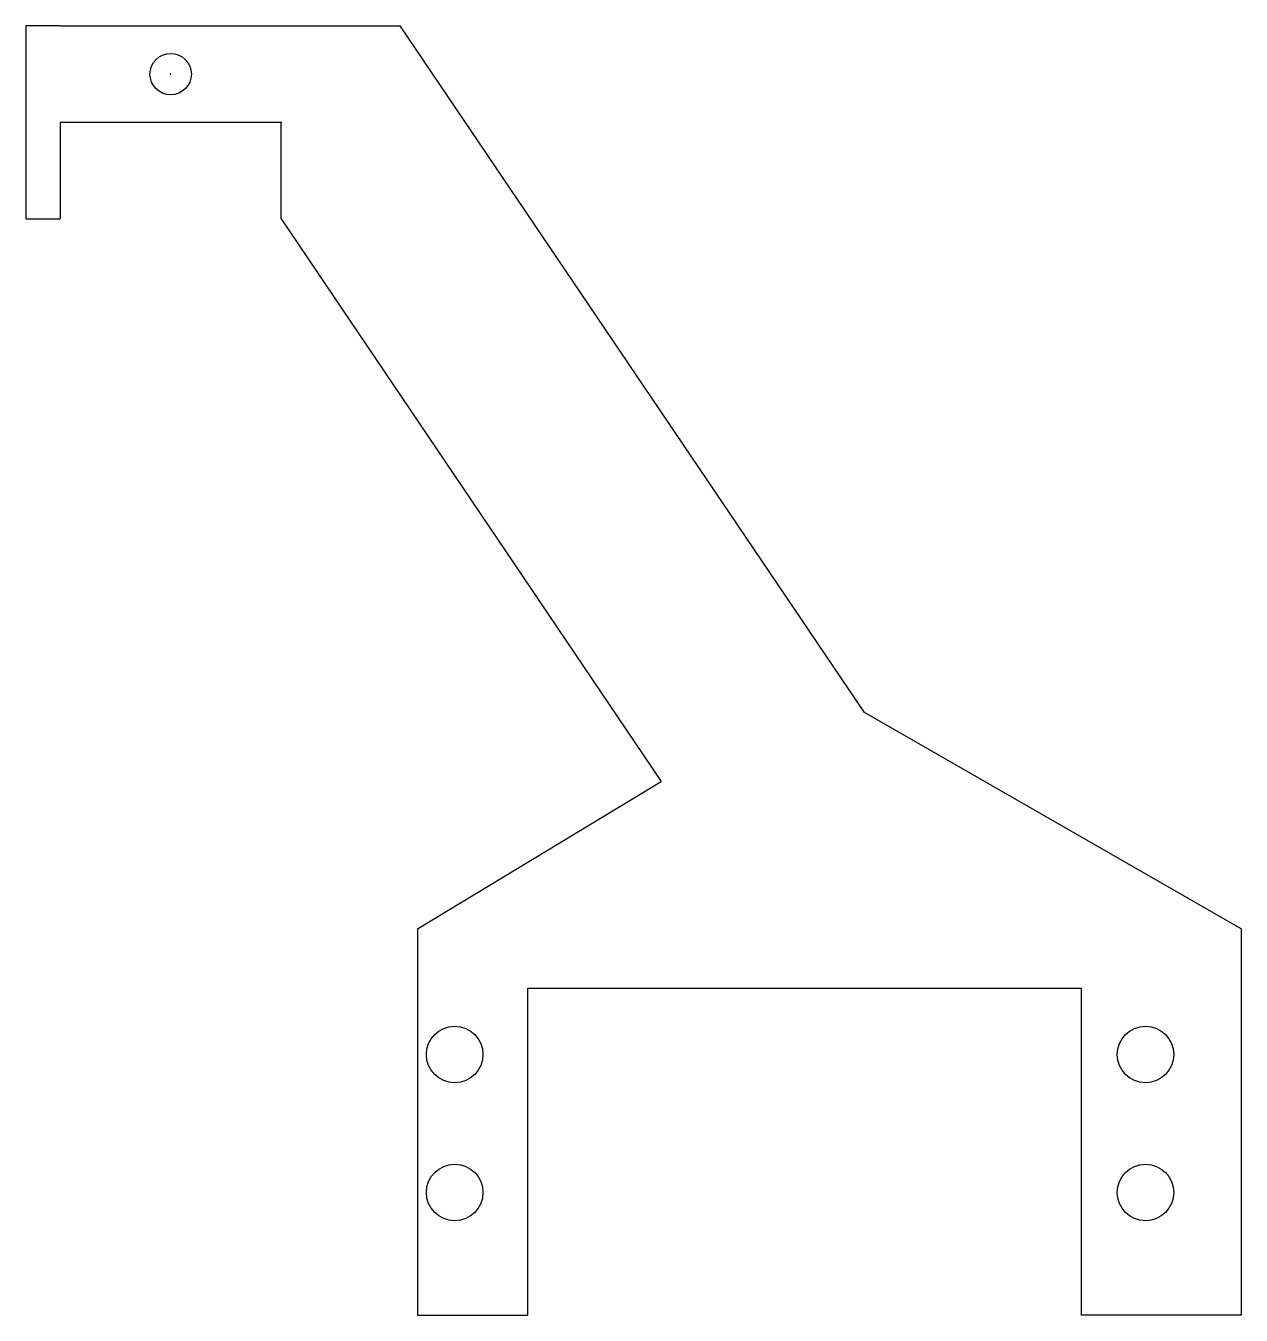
# Model space of a CAD drawing. Header units: centimetres. Extents: x -1.85 to 6.96, y -8.65 to 0.7.
import ezdxf

# ---------------------------------------------------------------- set-up
doc = ezdxf.new("R2010")
doc.units = ezdxf.units.CM
doc.header["$MEASUREMENT"] = 0
doc.layers.add('Pillar Left v19_Sketch1', color=7, linetype='Continuous')

msp = doc.modelspace()

# ---------------------------------------------------------------- linework, layer by layer
at = {"layer": 'Pillar Left v19_Sketch1'}
for p, q in [((-1.85, 0.7), (-1.85, -0.7)), ((-1.6, 0.7), (-1.85, 0.7)), ((-1.6, 0.7), (0, 0.7)), ((0, 0.7), (0.8643, 0.7)), ((4.2283, -4.278), (0.8643, 0.7)), ((-1.6, 0), (-1.6, -0.7)), ((0, 0), (-1.6, 0)), ((0, -0.7), (0, 0)), ((-1.85, -0.7), (-1.6, -0.7)), ((0, -0.7), (2.7558, -4.778)), ((6.9599, -5.848), (4.2283, -4.278)), ((0.9899, -5.848), (2.7558, -4.778)), ((0.9899, -5.848), (0.9899, -8.648)), ((6.9599, -5.848), (6.9599, -8.648)), ((1.7899, -6.278), (5.5799, -6.278)), ((1.7899, -8.648), (1.7899, -6.278)), ((5.5799, -6.278), (5.7999, -6.278)), ((5.7999, -6.278), (5.7999, -8.648)), ((0.9899, -8.648), (1.7899, -8.648)), ((6.9599, -8.648), (5.7999, -8.648))]:
    msp.add_line(p, q, dxfattribs=at)
for centre, radius in [((-0.8, 0.35), 0.15), ((1.2589, -6.758), 0.205), ((6.2659, -6.758), 0.205), ((1.2589, -7.758), 0.205), ((6.2659, -7.758), 0.205)]:
    msp.add_circle(centre, radius, dxfattribs=at)
for p in [(-0.8, 0.35), (0, 0)]:
    msp.add_point(p, dxfattribs=at)

doc.saveas('drawing.dxf')
